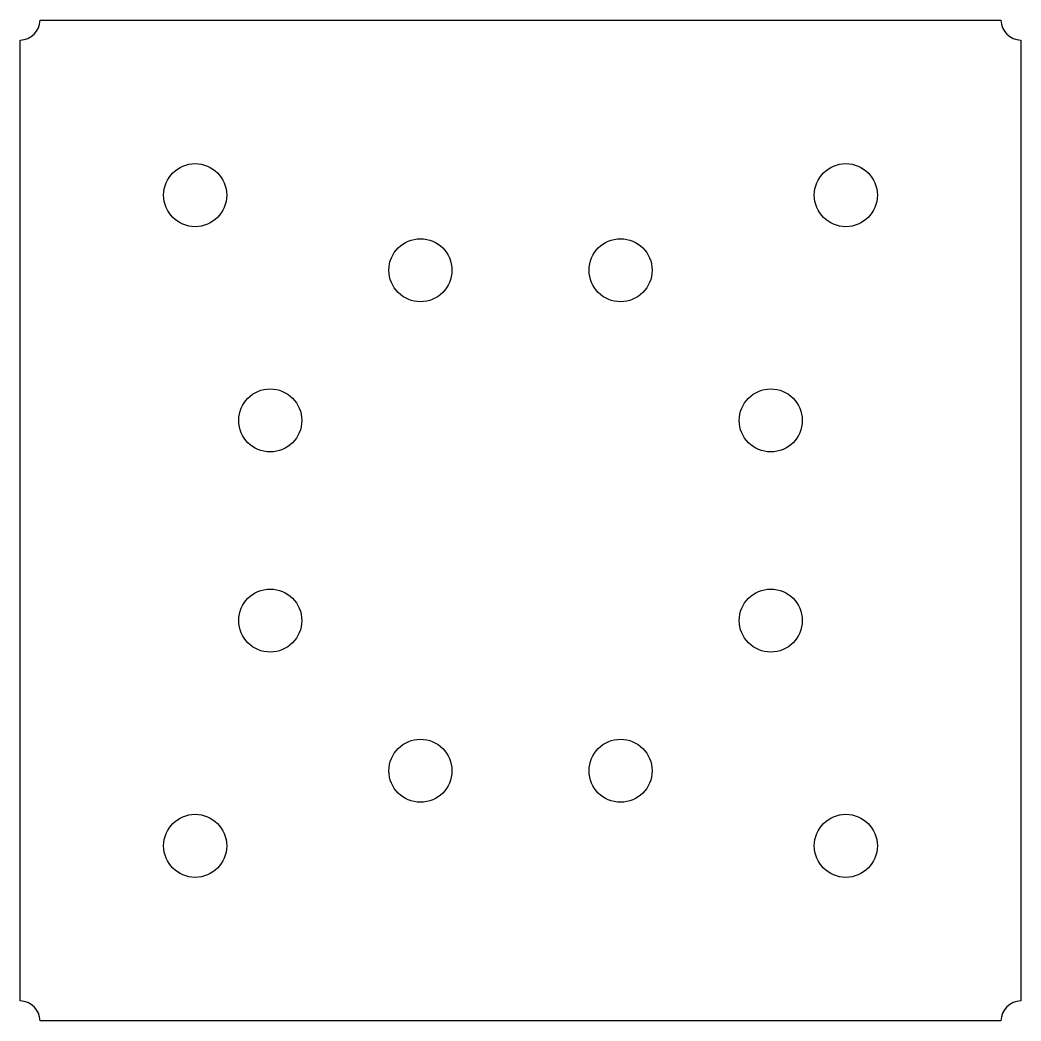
# Model space of a CAD drawing. Extents: x 0 to 100, y 0 to 100.
import ezdxf

# ---------------------------------------------------------------- set-up
doc = ezdxf.new("R2010")
doc.units = 0
doc.layers.get('0').update_dxf_attribs({"linetype": 'continuous'})

msp = doc.modelspace()

# ---------------------------------------------------------------- linework, layer by layer
at = {"color": 0}
for p, q in [((2, 100), (98, 100)), ((0, 2), (0, 98)), ((100, 98), (100, 2)), ((98, 0), (2, 0))]:
    msp.add_line(p, q, dxfattribs=at)
for centre in [(17.5, 82.5), (82.5, 82.5), (40, 75), (60, 75), (25, 60), (75, 60), (25, 40), (75, 40), (40, 25), (60, 25), (17.5, 17.5), (82.5, 17.5)]:
    msp.add_circle(centre, 3.15, dxfattribs=at)
for centre, start, end in [((0, 100), -90, 0), ((100, 100), -180, -90), ((0, 0), 0, 90), ((100, 0), 90, 180)]:
    msp.add_arc(centre, 2, start, end, dxfattribs=at)

doc.saveas('drawing.dxf')
